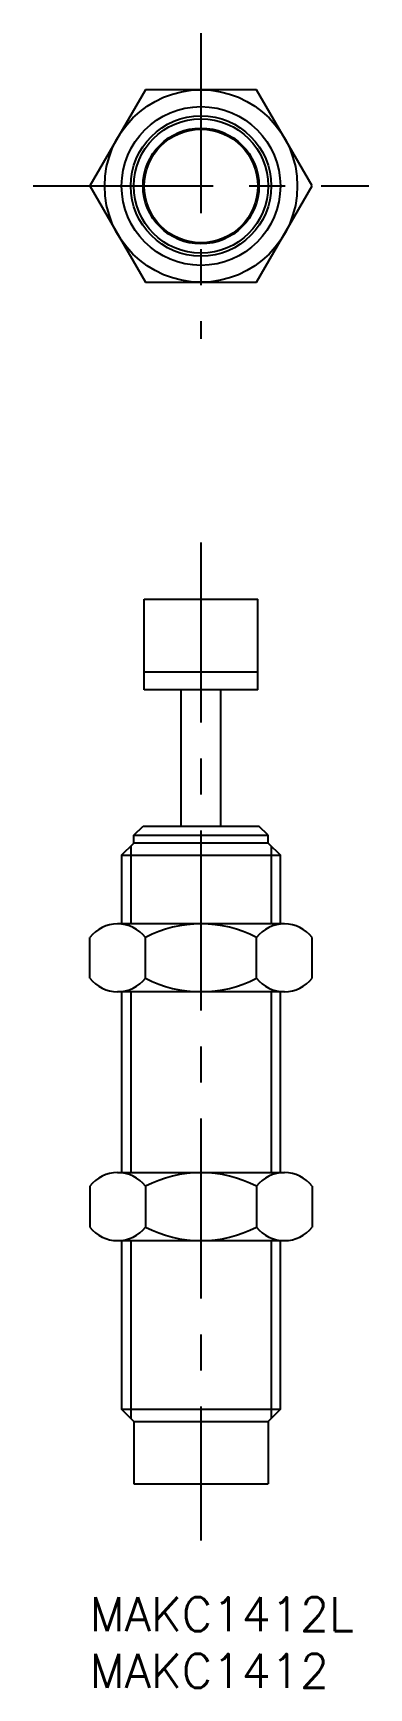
# Model space of a CAD drawing. Extents: x -5 to 25, y -8 to 138.
import ezdxf

# ---------------------------------------------------------------- set-up
doc = ezdxf.new("R2010")
doc.units = 0
doc.header["$LTSCALE"] = 0.5
doc.linetypes.add('CENTER', pattern=[50.8, 31.75, -6.35, 6.35, -6.35])
for name, color, linetype in [('MSM_CENTER', 1, 'CENTER'), ('MSM_CONTINUOUS', 7, 'CONTINUOUS'), ('MSM_NARROW', 5, 'CONTINUOUS'), ('MSM_PART_NUMBER', 7, 'CONTINUOUS')]:
    doc.layers.add(name, color=color, linetype=linetype)
doc.styles.get("Standard").update_dxf_attribs({"font": 'txt.shx', "height": 3, "bigfont": 'bigfont.shx'})

# ---------------------------------------------------------------- blocks, each defined once
blk = doc.blocks.new('*U2')
at = {"layer": 'MSM_PART_NUMBER'}
blk.add_text('MAKC1412L', height=3, dxfattribs=at).set_placement((0, -3))
blk = doc.blocks.new('*U3')
at = {"layer": 'MSM_PART_NUMBER'}
blk.add_text('MAKC1412', height=3, dxfattribs=at).set_placement((0, -8))

msp = doc.modelspace()

# ---------------------------------------------------------------- linework, layer by layer
at = {"layer": 'MSM_CENTER'}
for p, q in [((9.8, 137.92), (9.8, 110.95)), ((-5, 124.44), (24.6, 124.44)), ((9.8, 93), (9.8, 5))]:
    msp.add_line(p, q, dxfattribs=at)
at = {"layer": 'MSM_CONTINUOUS'}
for p, q in [((4.9, 132.92), (0, 124.44)), ((14.7, 132.92), (4.9, 132.92)), ((19.6, 124.44), (14.7, 132.92)), ((0, 124.44), (4.9, 115.95)), ((14.7, 115.95), (19.6, 124.44)), ((4.9, 115.95), (14.7, 115.95)), ((4.8, 88), (14.8, 88)), ((4.8, 80), (4.8, 88)), ((14.8, 80), (14.8, 88)), ((4.8, 81.6), (14.8, 81.6)), ((14.8, 80), (4.8, 80)), ((8.05, 68), (8.05, 80)), ((11.55, 68), (11.55, 80)), ((3.88, 67.19), (4.69, 68)), ((3.88, 67.19), (15.72, 67.19)), ((3.88, 66.5), (3.88, 67.19)), ((4.69, 68), (14.91, 68)), ((15.72, 67.19), (14.91, 68)), ((15.72, 66.5), (15.72, 67.19)), ((2.8, 65.42), (3.88, 66.5)), ((15.72, 66.5), (3.88, 66.5)), ((15.72, 66.5), (16.8, 65.42)), ((2.8, 65.42), (2.8, 59.38)), ((2.8, 65.42), (16.8, 65.42)), ((16.8, 59.38), (16.8, 65.42)), ((17.15, 59.38), (2.45, 59.38)), ((0, 54.58), (0, 58.18)), ((4.9, 54.58), (4.9, 58.18)), ((14.7, 54.58), (14.7, 58.18)), ((19.6, 54.58), (19.6, 58.18)), ((17.15, 53.38), (2.45, 53.38)), ((2.8, 53.38), (2.8, 37.44)), ((16.8, 37.44), (16.8, 53.38)), ((2.45, 37.44), (17.15, 37.44)), ((0, 36.24), (0, 32.64)), ((4.9, 36.24), (4.9, 32.64)), ((14.7, 36.24), (14.7, 32.64)), ((19.6, 36.24), (19.6, 32.64)), ((2.45, 31.44), (17.15, 31.44)), ((2.8, 31.44), (2.8, 16.58)), ((16.8, 16.58), (16.8, 31.44)), ((2.8, 16.58), (16.8, 16.58)), ((3.88, 15.5), (2.8, 16.58)), ((16.8, 16.58), (15.72, 15.5)), ((3.88, 15.5), (15.72, 15.5)), ((3.88, 15.5), (3.88, 10)), ((15.72, 15.5), (15.72, 10)), ((3.88, 10), (15.72, 10))]:
    msp.add_line(p, q, dxfattribs=at)
for radius in [8.49, 7, 5.92, 5.11, 5]:
    msp.add_circle((9.8, 124.44), radius, dxfattribs=at)
for centre, radius, start, end in [((2.45, 56.27), 3.1, 37.8092, 142.1908), ((9.8, 48.77), 10.6, 62.4784, 117.5216), ((17.15, 56.27), 3.1, 37.8092, 142.1908), ((2.45, 56.48), 3.1, 217.8092, 322.1908), ((9.8, 63.98), 10.6, 242.4784, 297.5216), ((17.15, 56.48), 3.1, 217.8092, 322.1908), ((2.45, 34.34), 3.1, 37.8092, 142.1908), ((9.8, 26.83), 10.6, 62.4784, 117.5216), ((17.15, 34.34), 3.1, 37.8092, 142.1908), ((2.45, 34.54), 3.1, 217.8092, 322.1908), ((9.8, 42.04), 10.6, 242.4784, 297.5216), ((17.15, 34.54), 3.1, 217.8092, 322.1908)]:
    msp.add_arc(centre, radius, start, end, dxfattribs=at)
at = {"layer": 'MSM_NARROW'}
for p, q in [((3.61, 66.23), (3.61, 59.38)), ((15.99, 66.23), (15.99, 59.38)), ((3.61, 53.38), (3.61, 37.44)), ((15.99, 53.38), (15.99, 37.44)), ((3.61, 31.44), (3.61, 15.77)), ((15.99, 31.44), (15.99, 15.77))]:
    msp.add_line(p, q, dxfattribs=at)
msp.add_circle((9.8, 124.44), 6.19, dxfattribs=at)

# ---------------------------------------------------------------- block references
at = {"layer": 'MSM_CONTINUOUS'}
for name in ['*U2', '*U3']:
    msp.add_blockref(name, (0, 0), dxfattribs=at)

doc.saveas('drawing.dxf')
